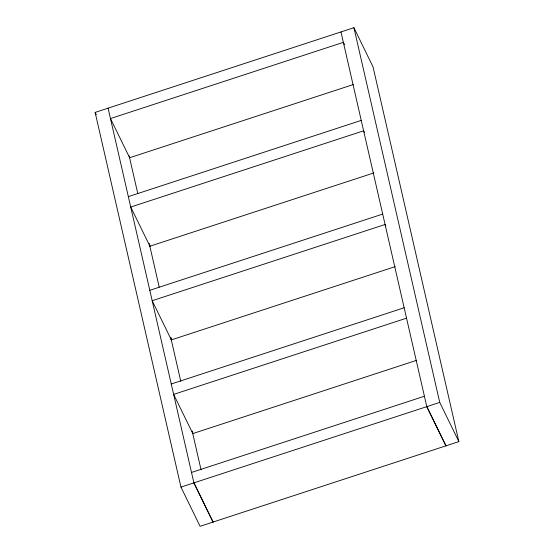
<?xml version="1.0" encoding="UTF-8"?>
<svg xmlns="http://www.w3.org/2000/svg" width="554" height="554" viewBox="0 0 554 554"><rect width="100%" height="100%" fill="white"/><g stroke="black" fill="none" stroke-linecap="round" stroke-linejoin="round"><path stroke-width="0.83" d="M95.143 112.4L353.916 27.7L373.043 66.895L458.857 441.6L200.084 526.3L180.957 487.104L95.143 112.4L96.264 114.706M353.528 84.471L129.65 157.745L110.461 118.57L343.362 42.346L344.491 44.645M128.341 196.635L361.243 120.405M364.38 132.351L363.625 130.813L130.723 207.044L149.912 246.218L373.791 172.945M149.795 290.31L382.696 214.086M385.833 226.025L385.078 224.495L152.177 300.718L171.366 339.893L395.251 266.619M171.248 383.984L404.15 307.761M406.539 318.169L173.637 394.393L192.82 433.574L416.705 360.294M191.511 472.458L424.412 396.235M180.957 487.104L439.738 402.405L458.857 441.6M340.98 31.938L426.802 406.643L445.984 445.818M108.078 108.162L193.9 482.866L213.082 522.041M426.802 406.643L445.922 445.838M193.9 482.866L213.02 522.062M353.916 27.7L439.738 402.405M149.545 244.619L149.912 246.218M170.819 337.497L171.366 339.893M192.273 431.171L192.82 433.574M129.13 155.778L137.808 193.671M149.185 243.351L159.213 287.138M170.784 337.656L180.812 381.443M192.19 431.123L201.06 469.861"/></g></svg>
